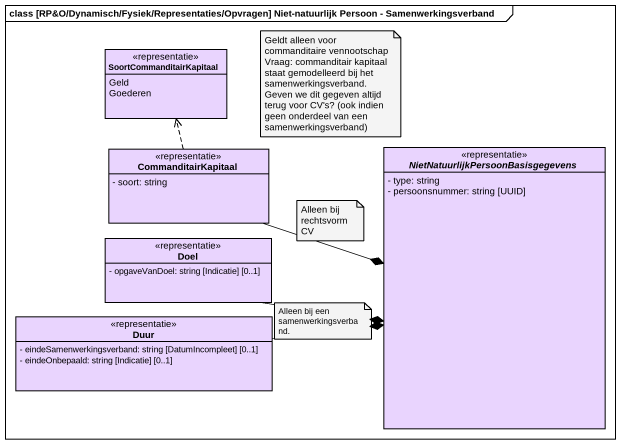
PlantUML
@startuml
mainframe class [RP&O/Dynamisch/Fysiek/Representaties/Opvragen] Niet-natuurlijk Persoon - Samenwerkingsverband
hide circle
hide empty members
skinparam classAttributeIconSize 0
enum SoortCommanditairKapitaal <<representatie>> #E9D4FE {
  Geld
  Goederen
}
class CommanditairKapitaal <<representatie>> #E9D4FE {
  - soort: string
}
abstract class "NietNatuurlijkPersoonBasisgegevens" as NietNatuurlijkPersoonBasisge <<representatie>> #E9D4FE {
  - type: string
  - persoonsnummer: string [UUID]
}
class Doel <<representatie>> #E9D4FE {
  - opgaveVanDoel: string [Indicatie] [0..1]
}
class Duur <<representatie>> #E9D4FE {
  - eindeSamenwerkingsverband: string [DatumIncompleet] [0..1]
  - eindeOnbepaald: string [Indicatie] [0..1]
}
CommanditairKapitaal .up.> SoortCommanditairKapitaal
CommanditairKapitaal -right-* NietNatuurlijkPersoonBasisge
Doel -right-* NietNatuurlijkPersoonBasisge
Duur -right-* NietNatuurlijkPersoonBasisge
note as N1
  Geldt alleen voor commanditaire vennootschap
  Vraag: commanditair kapitaal staat gemodelleerd bij het samenwerkingsverband. Geven we dit gegeven altijd terug voor CV's? (ook indien geen onderdeel van een samenwerkingsverband)
end note
note as N2
  Alleen bij rechtsvorm CV
end note
note as N3
  Alleen bij een samenwerkingsverband.
end note
@enduml
